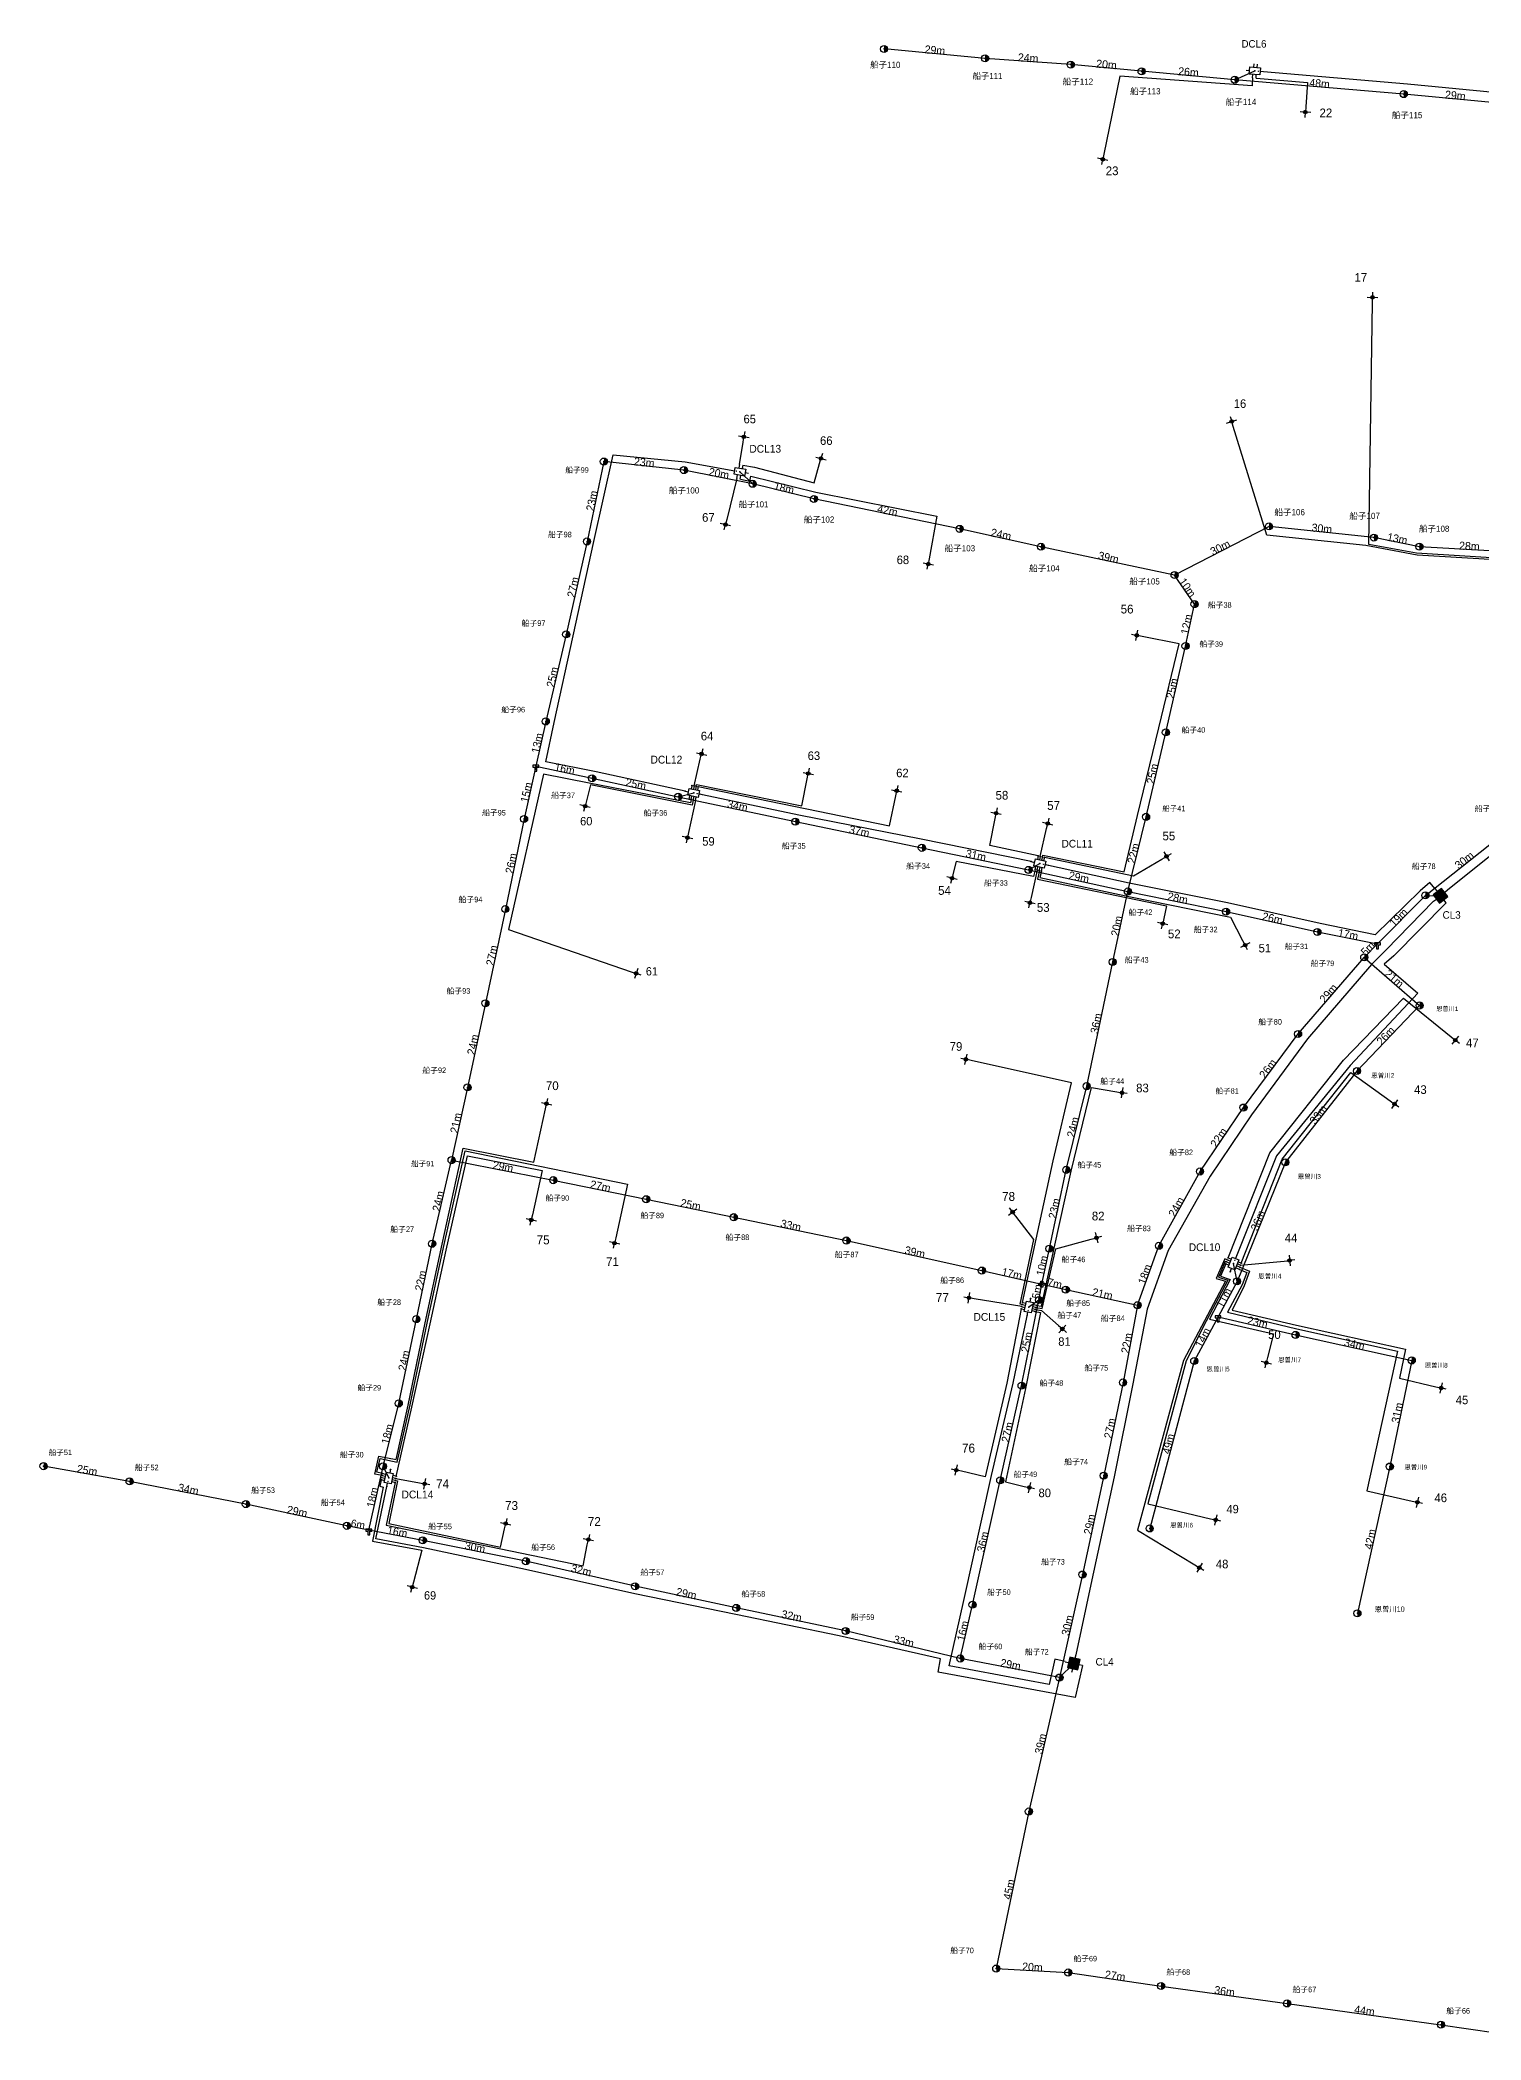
# Model space of a CAD drawing. Extents: x 11718 to 14317, y 5718 to 11395.
# Drawn here: x 12111 to 12518, y 6384 to 6950 of the extents above; entities that cross this region are included whole.
import ezdxf
from ezdxf.enums import TextEntityAlignment as Align

# ---------------------------------------------------------------- set-up
doc = ezdxf.new("R2010")
doc.units = 0
doc.layers.get('0').update_dxf_attribs({"lineweight": 25})
for name, color, linetype, lineweight in [('BUN', 4, 'Continuous', 25), ('DROP', 6, 'Continuous', 25), ('IN', 7, 'Continuous', 25), ('KAN', 3, 'Continuous', 25), ('KPLINK', 2, 'Continuous', 25), ('MES', 7, 'Continuous', 25), ('MESSEN', 9, 'Continuous', 25), ('POLE', 7, 'Continuous', 25), ('SPAN', 7, 'Continuous', 25)]:
    doc.layers.add(name, color=color, linetype=linetype, lineweight=lineweight)
doc.styles.add('MS PGothic', font='')
doc.styles.get("Standard").update_dxf_attribs({"font": 'txt.shx', "bigfont": 'extfont2'})
doc.styles.get('MS PGothic').set_extended_font_data('ＭＳ Ｐゴシック')

# ---------------------------------------------------------------- blocks, each defined once
blk = doc.blocks.new('T_CP')
at = {"transparency": 33554687}
h = blk.add_hatch(color=256, dxfattribs=at)
edge = h.paths.add_edge_path()
edge.add_spline(control_points=[(0, -1), (0.09, -1), (0.26, -0.98), (0.51, -0.88), (0.72, -0.72), (0.88, -0.51), (0.98, -0.26), (1.01, 0), (0.98, 0.26), (0.88, 0.51), (0.72, 0.72), (0.51, 0.88), (0.26, 0.98), (0.09, 1), (0, 1)], knot_values=[0, 0, 0, 0, 0.261052, 0.522105, 0.783157, 1.04421, 1.305262, 1.566314, 1.827367, 2.088419, 2.349471, 2.610524, 2.871576, 3.132629, 3.132629, 3.132629, 3.132629], weights=[1, 1, 1, 1, 1, 1, 1, 1, 1, 1, 1, 1, 1, 1, 1], degree=3, periodic=0)
edge.add_line((0, 1), (0, 0))
edge.add_line((0, 0), (0, -1))
blk.add_circle((0, 0), 1)
blk.add_point((0, 0))
at = {"layer": 'SPAN', "flags": 1}
for tag in ['V7', 'V8', 'V1', 'V2', 'V4', 'V3', 'V5', 'V6']:
    blk.add_attdef(tag, (0, 0), '', height=0.2, dxfattribs=at)
blk = doc.blocks.new('J_BUN')
blk.add_lwpolyline([(-0.84, -0.28), (-0.84, 0.28), (-0.28, 0.28), (-0.28, 0.84), (0.28, 0.84), (0.28, 0.28), (0.84, 0.28), (0.84, -0.28), (0.28, -0.28), (0.28, -0.84), (-0.28, -0.84), (-0.28, -0.28), (-0.84, -0.28)], close=True)
blk.add_point((0, 0))
at = {"layer": 'SPAN', "flags": 1}
for tag in ['V2', 'V7', 'V8', 'V4', 'V3', 'V5', 'V6', 'V1']:
    blk.add_attdef(tag, (0, 0), '', height=0.2, dxfattribs=at)
blk = doc.blocks.new('T_BUN')
blk.add_lwpolyline([(-0.84, 0.28), (-0.84, -0.28), (-0.28, -0.28), (-0.28, -1.4), (0.28, -1.4), (0.28, -0.28), (0.84, -0.28), (0.84, 0.28), (-0.84, 0.28)], close=True)
blk.add_point((0, 0))
at = {"layer": 'SPAN', "flags": 1}
for tag in ['V2', 'V7', 'V8', 'V4', 'V3', 'V5', 'V6', 'V1']:
    blk.add_attdef(tag, (0, 0), '', height=0.2, dxfattribs=at)
blk = doc.blocks.new('CL_DCL4')
at = {"layer": 'IN', "transparency": 33554687}
h = blk.add_hatch(color=256, dxfattribs=at)
edge = h.paths.add_edge_path()
edge.add_spline(control_points=[(1.7, 0), (1.7, 0.02), (1.7, 0.05), (1.68, 0.1), (1.64, 0.14), (1.6, 0.18), (1.55, 0.2), (1.5, 0.2), (1.45, 0.2), (1.4, 0.18), (1.36, 0.14), (1.32, 0.1), (1.3, 0.05), (1.3, 0.02), (1.3, 0)], knot_values=[0, 0, 0, 0, 0.05221, 0.104421, 0.156631, 0.208842, 0.261052, 0.313263, 0.365473, 0.417684, 0.469894, 0.522105, 0.574315, 0.626526, 0.626526, 0.626526, 0.626526], weights=[1, 1, 1, 1, 1, 1, 1, 1, 1, 1, 1, 1, 1, 1, 1], degree=3, periodic=0)
edge.add_line((1.3, 0), (1.5, 0))
edge.add_line((1.5, 0), (1.7, 0))
h = blk.add_hatch(color=256, dxfattribs=at)
edge = h.paths.add_edge_path()
edge.add_spline(control_points=[(1.3, 0), (1.3, -0.02), (1.3, -0.05), (1.32, -0.1), (1.36, -0.14), (1.4, -0.18), (1.45, -0.2), (1.5, -0.2), (1.55, -0.2), (1.6, -0.18), (1.64, -0.14), (1.68, -0.1), (1.7, -0.05), (1.7, -0.02), (1.7, 0)], knot_values=[0, 0, 0, 0, 0.05221, 0.104421, 0.156631, 0.208842, 0.261052, 0.313263, 0.365473, 0.417684, 0.469894, 0.522105, 0.574315, 0.626526, 0.626526, 0.626526, 0.626526], weights=[1, 1, 1, 1, 1, 1, 1, 1, 1, 1, 1, 1, 1, 1, 1], degree=3, periodic=0)
edge.add_line((1.7, 0), (1.5, 0))
edge.add_line((1.5, 0), (1.3, 0))
for p, q in [((0, 0), (1, 0)), ((2, 2), (2, 1)), ((3, 2), (3, 1)), ((5, 0), (4, 0)), ((2, -2), (2, -1)), ((3, -2), (3, -1))]:
    blk.add_line(p, q)
blk.add_lwpolyline([(1, -1), (1, 1), (4, 1), (4, -1), (1, -1)], close=True)
blk.add_point((2.5, 0))
at = {"layer": 'SPAN', "flags": 1}
for tag in ['V2', 'V1', 'V8', 'V7', 'V6', 'V5', 'V4', 'V3']:
    blk.add_attdef(tag, (0, 0), '', height=0.2, dxfattribs=at)
blk = doc.blocks.new('CL_CL8')
at = {"transparency": 33554687}
blk.add_hatch(color=256, dxfattribs=at).paths.add_polyline_path([(4, 1.5), (1, 1.5), (1, -1.5), (4, -1.5)])
for p, q in [((0, 0), (1, 0)), ((2.5, 2.5), (2.5, 1.5)), ((5, 0), (4, 0)), ((2.5, -2.5), (2.5, -1.5))]:
    blk.add_line(p, q)
blk.add_lwpolyline([(1, -1.5), (4, -1.5), (4, 1.5), (1, 1.5), (1, -1.5)], close=True)
blk.add_point((2.5, 0))
at = {"layer": 'SPAN', "flags": 1}
for tag in ['V2', 'V8', 'V5', 'V6', 'V4', 'V3', 'V7', 'V1']:
    blk.add_attdef(tag, (0, 0), '', height=0.2, dxfattribs=at)
blk = doc.blocks.new('CL_DCL8')
at = {"layer": 'IN', "transparency": 33554687}
h = blk.add_hatch(color=256, dxfattribs=at)
edge = h.paths.add_edge_path()
edge.add_spline(control_points=[(1.7, 0), (1.7, 0.02), (1.7, 0.05), (1.68, 0.1), (1.64, 0.14), (1.6, 0.18), (1.55, 0.2), (1.5, 0.2), (1.45, 0.2), (1.4, 0.18), (1.36, 0.14), (1.32, 0.1), (1.3, 0.05), (1.3, 0.02), (1.3, 0)], knot_values=[0, 0, 0, 0, 0.05221, 0.104421, 0.156631, 0.208842, 0.261052, 0.313263, 0.365473, 0.417684, 0.469894, 0.522105, 0.574315, 0.626526, 0.626526, 0.626526, 0.626526], weights=[1, 1, 1, 1, 1, 1, 1, 1, 1, 1, 1, 1, 1, 1, 1], degree=3, periodic=0)
edge.add_line((1.3, 0), (1.5, 0))
edge.add_line((1.5, 0), (1.7, 0))
h = blk.add_hatch(color=256, dxfattribs=at)
edge = h.paths.add_edge_path()
edge.add_spline(control_points=[(1.3, 0), (1.3, -0.02), (1.3, -0.05), (1.32, -0.1), (1.36, -0.14), (1.4, -0.18), (1.45, -0.2), (1.5, -0.2), (1.55, -0.2), (1.6, -0.18), (1.64, -0.14), (1.68, -0.1), (1.7, -0.05), (1.7, -0.02), (1.7, 0)], knot_values=[0, 0, 0, 0, 0.05221, 0.104421, 0.156631, 0.208842, 0.261052, 0.313263, 0.365473, 0.417684, 0.469894, 0.522105, 0.574315, 0.626526, 0.626526, 0.626526, 0.626526], weights=[1, 1, 1, 1, 1, 1, 1, 1, 1, 1, 1, 1, 1, 1, 1], degree=3, periodic=0)
edge.add_line((1.7, 0), (1.5, 0))
edge.add_line((1.5, 0), (1.3, 0))
for p, q in [((0, 0), (1, 0)), ((1.6, 2), (1.6, 1)), ((2.2, 2), (2.2, 1)), ((2.8, 2), (2.8, 1)), ((3.4, 2), (3.4, 1)), ((5, 0), (4, 0)), ((1.6, -2), (1.6, -1)), ((2.2, -2), (2.2, -1)), ((2.8, -2), (2.8, -1)), ((3.4, -2), (3.4, -1))]:
    blk.add_line(p, q)
blk.add_lwpolyline([(1, -1), (1, 1), (4, 1), (4, -1), (1, -1)], close=True)
blk.add_point((2.5, 0))
at = {"layer": 'BUN'}
for centre in [(1.6, 2), (2.2, 2), (2.79, 2), (3.38, 1.98), (1.6, -1.98), (2.21, -1.98), (2.78, -1.98), (3.41, -1.98)]:
    blk.add_circle(centre, 0.0898, dxfattribs=at)
at = {"layer": 'IN', "color": 1, "lineweight": 13}
blk.add_circle((0.01, -0.01), 0.0898, dxfattribs=at)
at = {"layer": 'KAN'}
blk.add_circle((5, 0), 0.0898, dxfattribs=at)
at = {"layer": 'SPAN', "flags": 1}
for tag in ['V3', 'V4', 'V5', 'V6', 'V7', 'V8', 'V1', 'V2']:
    blk.add_attdef(tag, (0, 0), '', height=0.2, dxfattribs=at)
blk = doc.blocks.new('NODE_ONU1')
at = {"transparency": 33554687}
h = blk.add_hatch(color=256, dxfattribs=at)
edge = h.paths.add_edge_path()
edge.add_spline(control_points=[(2, 0), (2, 0.04), (1.99, 0.13), (1.94, 0.25), (1.86, 0.36), (1.75, 0.44), (1.63, 0.49), (1.5, 0.51), (1.37, 0.49), (1.25, 0.44), (1.14, 0.36), (1.06, 0.25), (1.01, 0.13), (1, 0.04), (1, 0)], knot_values=[0, 0, 0, 0, 0.130526, 0.261052, 0.391579, 0.522105, 0.652631, 0.783157, 0.913683, 1.04421, 1.174736, 1.305262, 1.435788, 1.566314, 1.566314, 1.566314, 1.566314], weights=[1, 1, 1, 1, 1, 1, 1, 1, 1, 1, 1, 1, 1, 1, 1], degree=3, periodic=0)
edge.add_line((1, 0), (1.5, 0))
edge.add_line((1.5, 0), (2, 0))
h = blk.add_hatch(color=256, dxfattribs=at)
edge = h.paths.add_edge_path()
edge.add_spline(control_points=[(1, 0), (1, -0.04), (1.01, -0.13), (1.06, -0.25), (1.14, -0.36), (1.25, -0.44), (1.37, -0.49), (1.5, -0.51), (1.63, -0.49), (1.75, -0.44), (1.86, -0.36), (1.94, -0.25), (1.99, -0.13), (2, -0.04), (2, 0)], knot_values=[0, 0, 0, 0, 0.130526, 0.261052, 0.391579, 0.522105, 0.652631, 0.783157, 0.913683, 1.04421, 1.174736, 1.305262, 1.435788, 1.566314, 1.566314, 1.566314, 1.566314], weights=[1, 1, 1, 1, 1, 1, 1, 1, 1, 1, 1, 1, 1, 1, 1], degree=3, periodic=0)
edge.add_line((2, 0), (1.5, 0))
edge.add_line((1.5, 0), (1, 0))
blk.add_line((0, 0), (1.5, 0))
for points in [[(1.5, 1.5), (1.5, -1.5)], [(3, 0), (1.5, 0)]]:
    blk.add_lwpolyline(points)
blk.add_circle((1.5, 0), 0.5)
blk.add_point((1.5, 0))
at = {"layer": 'SPAN', "flags": 1}
for tag in ['V2', 'V3', 'V5', 'V6', 'V4', 'V8', 'V7', 'V1']:
    blk.add_attdef(tag, (0, 0), '', height=0.2, dxfattribs=at)

msp = doc.modelspace()

# ---------------------------------------------------------------- linework, layer by layer
at = {"layer": 'BUN'}
for points in [[(12554.03, 6792.38), (12550.26, 6804.43), (12540.51, 6835.03), (12535.78, 6856.16), (12526.86, 6896.02), (12524.3, 6916.89), (12522.11, 6934.99), (12497.7, 6937.42), (12456.96, 6940.91)], [(12293.25, 6737.47), (12268.14, 6742.91), (12253.84, 6745.7), (12256.23, 6756.88), (12261.56, 6781.42), (12267.45, 6808.02), (12272.94, 6832.52), (12293.27, 6830.62), (12306.3, 6828.22)], [(12391.18, 6717.53), (12360.02, 6723.85), (12325.47, 6730.68), (12298.14, 6736.44)], [(12505.45, 6709.81), (12503.97, 6711.63), (12501.2, 6709.23), (12488.52, 6696.82), (12472.93, 6700.01), (12446.73, 6705.89), (12418.92, 6711.47), (12396.06, 6716.46)], [(12508.56, 6705.89), (12493.8, 6690.9), (12491.04, 6688.49), (12500.59, 6680.32), (12481.47, 6659.87), (12460.56, 6634.28), (12449.36, 6606.18)], [(12400.79, 6491.26), (12397.91, 6491.99), (12396.24, 6484.79), (12367.95, 6490.05), (12372.09, 6508.59), (12379.98, 6543.92), (12386.11, 6569.98), (12390.02, 6589.1)], [(12405.68, 6490.2), (12403.66, 6481.09), (12364.86, 6488.3), (12365.48, 6492.03), (12336.87, 6498.53), (12307.64, 6504.56), (12279.06, 6510.49), (12248.08, 6517.37), (12219.25, 6523.41), (12205.8, 6526.02), (12208.89, 6540.76)]]:
    msp.add_lwpolyline(points, dxfattribs=at)
at = {"layer": 'DROP'}
for points in [[(12453.8, 6939.17), (12453.67, 6936.93), (12416.31, 6939.68), (12411.74, 6917.61)], [(12454.8, 6939.09), (12469.33, 6937.83), (12468.87, 6931)], [(12552.62, 6790.25), (12548.42, 6802.66), (12529.05, 6802.99), (12500.16, 6804.73), (12486.74, 6807.17), (12487.72, 6875.59)], [(12552.81, 6789.67), (12552.4, 6789.56), (12548.12, 6802.2), (12528.92, 6802.5), (12500.4, 6804.22), (12485.83, 6806.95), (12457.89, 6809.84), (12448.37, 6840.55)], [(12308.63, 6829.82), (12309.65, 6836.18)], [(12309.61, 6829.64), (12312.9, 6829.03), (12329.78, 6824.63), (12331.3, 6830.07)], [(12307.9, 6825.89), (12305.04, 6814.28)], [(12308.89, 6825.71), (12311.56, 6825.16), (12311.83, 6826.54), (12330.28, 6822.04), (12364.52, 6815.24), (12362.33, 6803.14)], [(12394.34, 6718.88), (12394.45, 6719.37), (12417.46, 6714.61), (12421.28, 6730.54), (12427.3, 6755.4), (12433.04, 6779.12), (12422.55, 6781.22)], [(12294.99, 6735.06), (12294.8, 6734.1), (12266.1, 6739.74), (12253.19, 6742.25), (12243.31, 6698.3), (12278.01, 6686.39)], [(12295.81, 6738.98), (12297.57, 6746.52)], [(12295.58, 6734.94), (12295.26, 6733.49), (12266.45, 6739.2), (12265.33, 6734.67)], [(12296.4, 6738.85), (12296.49, 6739.29), (12326.29, 6733.29), (12327.81, 6740.97)], [(12296.99, 6738.73), (12351.13, 6727.64), (12352.85, 6736.1)], [(12296.16, 6734.82), (12294.25, 6725.75)], [(12393.17, 6719.14), (12379.52, 6722.08), (12380.97, 6729.75)], [(12393.75, 6719.01), (12395.55, 6726.84)], [(12392.31, 6715.23), (12391.86, 6713.31), (12369.93, 6717.56), (12369.15, 6714.3)], [(12392.9, 6715.1), (12391.17, 6707.36)], [(12393.49, 6714.97), (12392.99, 6712.54), (12429.49, 6704.97), (12428.72, 6701.44)], [(12394.07, 6714.85), (12393.65, 6713.06), (12419.27, 6707.57), (12447.6, 6701.78), (12451.02, 6695.21)], [(12394.93, 6718.75), (12420.13, 6713.51), (12428.19, 6718.24)], [(12446.91, 6605.43), (12458.68, 6635.18), (12479.55, 6661.41), (12496.52, 6678.95), (12510.02, 6667.97)], [(12388.74, 6592.83), (12392.61, 6610.73), (12397.45, 6632.87), (12402.61, 6655), (12374.17, 6661.3)], [(12450.62, 6603.95), (12462.19, 6633.38), (12481.59, 6657.84), (12492.77, 6649.83)], [(12392.66, 6592.03), (12394.06, 6591.78), (12397.68, 6608.24), (12402.51, 6630.02), (12408.25, 6653.65), (12415.41, 6652.41)], [(12207.51, 6543.91), (12205.43, 6544.31), (12206.6, 6549.4), (12211.53, 6548.4), (12214.87, 6563.79), (12219.74, 6587.13), (12224.53, 6609.35), (12230.44, 6636.49), (12250.45, 6632.53), (12253.73, 6647.6)], [(12207.63, 6544.5), (12206.05, 6544.82), (12206.98, 6548.7), (12211.81, 6547.67), (12215.45, 6563.91), (12220.37, 6587.42), (12225.12, 6609.21), (12231.05, 6635.71), (12276.99, 6626.34), (12273.63, 6611.09)], [(12211.55, 6543.67), (12215.92, 6563.23), (12221.15, 6586.83), (12225.61, 6607.66), (12231.69, 6634.3), (12252.79, 6630.14), (12250.05, 6617.66)], [(12388.62, 6592.25), (12388.05, 6592.36), (12391.97, 6610.68), (12386.84, 6617.24)], [(12392.54, 6591.45), (12394.33, 6591.11), (12398.17, 6608.04), (12408.2, 6610.75)], [(12446.68, 6604.88), (12445.93, 6605.18), (12443.55, 6599.64), (12446.21, 6598.85), (12434.31, 6576.4), (12421.26, 6528.45), (12437.5, 6518.61)], [(12446.46, 6604.32), (12446.07, 6604.46), (12444.15, 6600.02), (12446.85, 6599.11), (12440.74, 6587.55), (12435.04, 6576.32), (12424.2, 6535.94), (12441.93, 6531.69)], [(12446.24, 6603.76), (12444.77, 6600.31), (12447.53, 6599.31), (12441.67, 6588.11), (12459.77, 6583.97), (12458.08, 6577.25)], [(12449.96, 6602.28), (12452.19, 6601.36), (12450.84, 6597.87), (12446.74, 6590.13), (12466.35, 6585.35), (12494.86, 6579.03), (12486.15, 6539.53), (12498.96, 6536.65)], [(12450.18, 6602.84), (12452.98, 6601.7), (12451.48, 6597.54), (12448.07, 6590.64), (12466.21, 6586.42), (12497.11, 6579.62), (12495.36, 6571.43), (12505.71, 6569)], [(12450.4, 6603.39), (12462.79, 6604.57)], [(12388.38, 6591.07), (12384.26, 6570.01), (12378.19, 6543.57), (12371.46, 6545.09)], [(12388.5, 6591.66), (12375.05, 6593.91)], [(12392.3, 6590.27), (12393.84, 6589.99), (12389.6, 6568.48), (12383.92, 6542.09), (12389.2, 6540.84)], [(12392.42, 6590.86), (12394.08, 6590.53), (12398.88, 6586.33)], [(12207.26, 6542.73), (12206.86, 6540.87), (12207.85, 6540.63), (12204.77, 6525.38), (12218.79, 6522.75), (12216.43, 6513.77)], [(12211.18, 6541.91), (12208.7, 6529.89), (12264.38, 6518.37), (12265.59, 6524.33)], [(12211.3, 6542.5), (12211.87, 6542.4), (12209.39, 6530.3), (12241.06, 6523.66), (12242.18, 6528.85)], [(12211.42, 6543.09), (12218.09, 6541.83)]]:
    msp.add_lwpolyline(points, dxfattribs=at)
at = {"layer": 'KAN'}
for points in [[(12594.44, 6668.64), (12587.13, 6691.94), (12579.22, 6715.95), (12571.4, 6739.84), (12552.2, 6735.47), (12527.92, 6724.59), (12508.96, 6709.41)], [(12505.04, 6706.3), (12491.64, 6692.61), (12487.45, 6688.46), (12469.4, 6667.36), (12453.51, 6645.91), (12441.84, 6628.55), (12429.94, 6607.5), (12424.01, 6590.97), (12419.97, 6569.87), (12414.68, 6543.55), (12408.37, 6514.36), (12403.77, 6493.17)]]:
    msp.add_lwpolyline(points, dxfattribs=at)
at = {"layer": 'KPLINK'}
for p, q in [((12448.78, 6938.64), (12454.47, 6941.12)), ((12312.38, 6824.38), (12308.76, 6827.77)), ((12291.31, 6735.85), (12295.7, 6736.96)), ((12390.44, 6715.18), (12393.62, 6716.99)), ((12502.74, 6707.97), (12507, 6707.85)), ((12449.43, 6598.81), (12448.43, 6603.86)), ((12393.39, 6593.54), (12390.52, 6591.55)), ((12207.79, 6546.49), (12209.41, 6543.2)), ((12399.19, 6486.77), (12403.24, 6490.73))]:
    msp.add_line(p, q, dxfattribs=at)
at = {"layer": 'MES'}
msp.add_line((12291.31, 6735.85), (12324.46, 6728.82), dxfattribs=at)
at = {"layer": 'MESSEN'}
for p, q in [((12378.15, 6944.69), (12349.55, 6947.34)), ((12402.38, 6942.92), (12378.15, 6944.69)), ((12422.42, 6941.03), (12402.38, 6942.92)), ((12448.78, 6938.64), (12422.42, 6941.03)), ((12496.61, 6934.58), (12448.78, 6938.64)), ((12525.58, 6931.84), (12496.61, 6934.58)), ((12270.27, 6830.66), (12265.51, 6808.05)), ((12292.92, 6828.24), (12270.27, 6830.66)), ((12312.38, 6824.38), (12292.92, 6828.24)), ((12329.7, 6820.09), (12312.38, 6824.38)), ((12370.94, 6811.61), (12329.7, 6820.09)), ((12393.95, 6806.57), (12370.94, 6811.61)), ((12458.49, 6812.32), (12431.75, 6798.56)), ((12488.16, 6809.15), (12458.49, 6812.32)), ((12265.51, 6808.05), (12259.61, 6781.78)), ((12431.75, 6798.56), (12393.95, 6806.57)), ((12501.04, 6806.59), (12488.16, 6809.15)), ((12529.19, 6804.92), (12501.04, 6806.59)), ((12437.4, 6790.35), (12431.75, 6798.56)), ((12434.85, 6778.49), (12437.4, 6790.35)), ((12259.61, 6781.78), (12253.84, 6757.17)), ((12429.29, 6754.07), (12434.85, 6778.49)), ((12253.84, 6757.17), (12251.02, 6744.48)), ((12423.7, 6730.18), (12429.29, 6754.07)), ((12251.02, 6744.48), (12247.71, 6729.58)), ((12251.02, 6744.48), (12266.96, 6741.08)), ((12266.96, 6741.08), (12291.31, 6735.85)), ((12247.71, 6729.58), (12242.4, 6704.1)), ((12324.46, 6728.82), (12360.25, 6721.42)), ((12418.54, 6709.06), (12423.7, 6730.18)), ((12502.74, 6707.97), (12526, 6726.3)), ((12360.25, 6721.42), (12390.44, 6715.18)), ((12390.44, 6715.18), (12418.54, 6709.06)), ((12414.25, 6689.14), (12418.54, 6709.06)), ((12418.54, 6709.06), (12446.34, 6703.37)), ((12242.4, 6704.1), (12236.76, 6677.46)), ((12446.34, 6703.37), (12472.17, 6697.63)), ((12489.18, 6694.25), (12502.74, 6707.97)), ((12472.17, 6697.63), (12489.18, 6694.25)), ((12485.42, 6690.44), (12489.18, 6694.25)), ((12406.89, 6654.01), (12414.25, 6689.14)), ((12466.7, 6668.78), (12485.42, 6690.44)), ((12485.42, 6690.44), (12501.09, 6676.83)), ((12236.76, 6677.46), (12231.7, 6653.67)), ((12501.09, 6676.83), (12483.37, 6658.3)), ((12451.25, 6647.96), (12466.7, 6668.78)), ((12483.37, 6658.3), (12463.1, 6632.48)), ((12231.7, 6653.67), (12227.18, 6633.09)), ((12401.11, 6630.36), (12406.89, 6654.01)), ((12438.95, 6629.88), (12451.25, 6647.96)), ((12221.69, 6609.44), (12227.18, 6633.09)), ((12227.18, 6633.09), (12255.96, 6627.44)), ((12396.35, 6608.07), (12401.11, 6630.36)), ((12427.34, 6608.88), (12438.95, 6629.88)), ((12463.1, 6632.48), (12449.43, 6598.81)), ((12255.96, 6627.44), (12282.25, 6622.04)), ((12282.25, 6622.04), (12307.03, 6616.96)), ((12307.03, 6616.96), (12338.92, 6610.36)), ((12217.23, 6588.14), (12221.69, 6609.44)), ((12338.92, 6610.36), (12377.22, 6601.86)), ((12394.21, 6598), (12396.35, 6608.07)), ((12421.29, 6592.06), (12427.34, 6608.88)), ((12377.22, 6601.86), (12394.21, 6598)), ((12393.39, 6593.54), (12394.21, 6598)), ((12394.21, 6598), (12400.98, 6596.47)), ((12400.98, 6596.47), (12421.29, 6592.06)), ((12449.43, 6598.81), (12444.05, 6588.81)), ((12388.46, 6569.32), (12393.39, 6593.54)), ((12421.29, 6592.06), (12417.17, 6570.22)), ((12212.25, 6564.28), (12217.23, 6588.14)), ((12444.05, 6588.81), (12437.31, 6576.28)), ((12444.05, 6588.81), (12465.98, 6583.67)), ((12465.98, 6583.67), (12498.87, 6576.44)), ((12437.31, 6576.28), (12424.72, 6528.94)), ((12498.87, 6576.44), (12492.66, 6546.43)), ((12382.43, 6542.54), (12388.46, 6569.32)), ((12417.17, 6570.22), (12411.7, 6543.87)), ((12207.79, 6546.49), (12212.25, 6564.28)), ((12136.07, 6542.24), (12111.73, 6546.55)), ((12203.8, 6528.49), (12207.79, 6546.49)), ((12492.66, 6546.43), (12483.49, 6504.94)), ((12168.98, 6535.82), (12136.07, 6542.24)), ((12374.58, 6507.36), (12382.43, 6542.54)), ((12411.7, 6543.87), (12405.7, 6515.89)), ((12197.57, 6529.68), (12168.98, 6535.82)), ((12203.8, 6528.49), (12197.57, 6529.68)), ((12219.05, 6525.57), (12203.8, 6528.49)), ((12248.22, 6519.67), (12219.05, 6525.57)), ((12279.12, 6512.58), (12248.22, 6519.67)), ((12307.72, 6506.46), (12279.12, 6512.58)), ((12405.7, 6515.89), (12399.19, 6486.77)), ((12338.67, 6499.94), (12307.72, 6506.46)), ((12371.13, 6492.16), (12374.58, 6507.36)), ((12371.13, 6492.16), (12338.67, 6499.94)), ((12399.19, 6486.77), (12371.13, 6492.16)), ((12399.19, 6486.77), (12390.52, 6448.88)), ((12390.52, 6448.88), (12381.3, 6404.46)), ((12381.3, 6404.46), (12401.67, 6403.35)), ((12401.67, 6403.35), (12427.95, 6399.53)), ((12427.95, 6399.53), (12463.6, 6394.61)), ((12463.6, 6394.61), (12507.12, 6388.59)), ((12507.12, 6388.59), (12536.34, 6384.26))]:
    msp.add_line(p, q, dxfattribs=at)

# ---------------------------------------------------------------- block references
at = {"layer": 'BUN'}
for name, p, rotation in [('CL_DCL4', (12456.96, 6940.91), 175.1031231831227), ('CL_DCL4', (12306.3, 6828.22), 349.5468365000918), ('CL_DCL8', (12298.14, 6736.44), 168.0933786738318), ('CL_DCL8', (12396.06, 6716.46), 167.6646966698124), ('CL_DCL8', (12449.36, 6606.18), 248.264568162271), ('CL_DCL8', (12390.02, 6589.1), 78.46794913198804), ('CL_DCL8', (12208.89, 6540.76), 78.1513041362842)]:
    msp.add_blockref(name, p, dxfattribs=dict(at, rotation=rotation))
at = {"layer": 'DROP'}
for p, rotation in [((12468.87, 6931), 266.1295483107029), ((12411.74, 6917.61), 258.3030438440089), ((12487.72, 6875.59), 89.1820608792443), ((12309.65, 6836.18), 80.91097554448595), ((12448.37, 6840.55), 107.227934532333), ((12331.3, 6830.07), 74.37675674505707), ((12305.04, 6814.28), 256.1273529113196), ((12362.33, 6803.14), 259.7187763268061), ((12422.55, 6781.22), 168.7043669611053), ((12297.57, 6746.52), 76.92649561412918), ((12327.81, 6740.97), 78.82767029705596), ((12352.85, 6736.1), 78.5266957307168), ((12265.33, 6734.67), 256.1130296787057), ((12380.97, 6729.75), 79.26439951583573), ((12294.25, 6725.75), 258.0997185216523), ((12395.55, 6726.84), 77.08009188250843), ((12428.19, 6718.24), 30.45151697094735), ((12369.15, 6714.3), 256.5523249499702), ((12391.17, 6707.36), 257.4138033298943), ((12428.72, 6701.44), 257.7201462994233), ((12451.02, 6695.21), 297.4842493725492), ((12278.01, 6686.39), 341.0524078282152), ((12510.02, 6667.97), 320.8710779549064), ((12374.17, 6661.3), 167.5174045593906), ((12415.41, 6652.41), 350.1246266720028), ((12253.73, 6647.6), 77.71856302535328), ((12492.77, 6649.83), 324.3711182112189), ((12250.05, 6617.66), 257.5935817239356), ((12386.84, 6617.24), 128.0077129523291), ((12408.2, 6610.75), 15.10535686556312), ((12273.63, 6611.09), 257.5756254273819), ((12462.79, 6604.57), 5.4398135154467), ((12375.05, 6593.91), 170.5086781176292), ((12398.88, 6586.33), 318.8261723943051), ((12458.08, 6577.25), 255.9462357324939), ((12505.71, 6569), 346.8217981481098), ((12371.46, 6545.09), 167.2117700734507), ((12218.09, 6541.83), 349.2927112246459), ((12389.2, 6540.84), 346.6242669000216), ((12441.93, 6531.69), 346.5210950499662), ((12498.96, 6536.65), 347.3163008424959), ((12242.18, 6528.85), 77.8898899848095), ((12265.59, 6524.33), 78.53594706220744), ((12437.5, 6518.61), 328.8132080029421), ((12216.43, 6513.77), 255.3130463073431)]:
    msp.add_blockref('NODE_ONU1', p, dxfattribs=dict(at, rotation=rotation))
at = {"layer": 'KAN'}
for p, rotation in [((12508.96, 6709.41), 218.4457017393122), ((12403.77, 6493.17), 257.7518701959368)]:
    msp.add_blockref('CL_CL8', p, dxfattribs=dict(at, rotation=rotation))
at = {"layer": 'POLE'}
for name, p in [('T_CP', (12349.55, 6947.34)), ('T_CP', (12378.15, 6944.69)), ('T_CP', (12402.38, 6942.92)), ('T_CP', (12422.42, 6941.03)), ('T_CP', (12448.78, 6938.64)), ('T_CP', (12496.61, 6934.58)), ('T_CP', (12270.27, 6830.66)), ('T_CP', (12292.92, 6828.24)), ('T_CP', (12312.38, 6824.38)), ('T_CP', (12329.7, 6820.09)), ('T_CP', (12370.94, 6811.61)), ('T_CP', (12458.49, 6812.32)), ('T_CP', (12488.16, 6809.15)), ('T_CP', (12265.51, 6808.05)), ('T_CP', (12393.95, 6806.57)), ('T_CP', (12501.04, 6806.59)), ('T_CP', (12431.75, 6798.56)), ('T_CP', (12437.4, 6790.35)), ('T_CP', (12259.61, 6781.78)), ('T_CP', (12434.85, 6778.49)), ('T_CP', (12253.84, 6757.17)), ('T_CP', (12429.29, 6754.07)), ('T_BUN', (12251.02, 6744.48)), ('T_CP', (12266.96, 6741.08)), ('T_CP', (12291.31, 6735.85)), ('T_CP', (12423.7, 6730.18)), ('T_CP', (12247.71, 6729.58)), ('T_CP', (12324.46, 6728.82)), ('T_CP', (12360.25, 6721.42)), ('T_CP', (12390.44, 6715.18)), ('T_CP', (12418.54, 6709.06)), ('T_CP', (12502.74, 6707.97)), ('T_CP', (12242.4, 6704.1)), ('T_CP', (12446.34, 6703.37)), ('T_CP', (12472.17, 6697.63)), ('T_CP', (12485.42, 6690.44)), ('T_BUN', (12489.18, 6694.25)), ('T_CP', (12414.25, 6689.14)), ('T_CP', (12236.76, 6677.46)), ('T_CP', (12501.09, 6676.83)), ('T_CP', (12466.7, 6668.78)), ('T_CP', (12483.37, 6658.3)), ('T_CP', (12231.7, 6653.67)), ('T_CP', (12406.89, 6654.01)), ('T_CP', (12451.25, 6647.96)), ('T_CP', (12227.18, 6633.09)), ('T_CP', (12401.11, 6630.36)), ('T_CP', (12438.95, 6629.88)), ('T_CP', (12463.1, 6632.48)), ('T_CP', (12255.96, 6627.44)), ('T_CP', (12282.25, 6622.04)), ('T_CP', (12307.03, 6616.96)), ('T_CP', (12221.69, 6609.44)), ('T_CP', (12338.92, 6610.36)), ('T_CP', (12396.35, 6608.07)), ('T_CP', (12427.34, 6608.88)), ('T_CP', (12377.22, 6601.86)), ('J_BUN', (12394.21, 6598)), ('T_CP', (12400.98, 6596.47)), ('T_CP', (12449.43, 6598.81)), ('T_CP', (12393.39, 6593.54)), ('T_CP', (12421.29, 6592.06)), ('T_CP', (12217.23, 6588.14)), ('T_BUN', (12444.05, 6588.81)), ('T_CP', (12465.98, 6583.67)), ('T_CP', (12437.31, 6576.28)), ('T_CP', (12498.87, 6576.44)), ('T_CP', (12388.46, 6569.32)), ('T_CP', (12417.17, 6570.22)), ('T_CP', (12212.25, 6564.28)), ('T_CP', (12111.73, 6546.55)), ('T_CP', (12207.79, 6546.49)), ('T_CP', (12411.7, 6543.87)), ('T_CP', (12492.66, 6546.43)), ('T_CP', (12136.07, 6542.24)), ('T_CP', (12382.43, 6542.54)), ('T_CP', (12168.98, 6535.82)), ('T_CP', (12197.57, 6529.68)), ('T_BUN', (12203.8, 6528.49)), ('T_CP', (12424.72, 6528.94)), ('T_CP', (12219.05, 6525.57)), ('T_CP', (12248.22, 6519.67)), ('T_CP', (12405.7, 6515.89)), ('T_CP', (12279.12, 6512.58)), ('T_CP', (12307.72, 6506.46)), ('T_CP', (12374.58, 6507.36)), ('T_CP', (12483.49, 6504.94)), ('T_CP', (12338.67, 6499.94)), ('T_CP', (12371.13, 6492.16)), ('T_CP', (12399.19, 6486.77)), ('T_CP', (12390.52, 6448.88)), ('T_CP', (12381.3, 6404.46)), ('T_CP', (12401.67, 6403.35)), ('T_CP', (12427.95, 6399.53)), ('T_CP', (12463.6, 6394.61)), ('T_CP', (12507.12, 6388.59))]:
    msp.add_blockref(name, p, dxfattribs=at)

# ---------------------------------------------------------------- texts
at = {"layer": 'BUN', "style": 'MS PGothic'}
for s, height, p in [('DCL6', 2.115, (12450.68, 6947.1)), ('DCL13', 2.204, (12311.44, 6832.51)), ('DCL12', 2.204, (12283.49, 6744.6)), ('DCL11', 2.169, (12399.78, 6720.86)), ('DCL10', 2.191, (12435.78, 6606.71)), ('DCL15', 2.204, (12374.87, 6587)), ('DCL14', 2.211, (12213.03, 6536.77))]:
    msp.add_text(s, height=height, dxfattribs=at).set_placement(p, align=Align.BOTTOM_LEFT)
at = {"layer": 'DROP', "style": 'MS PGothic'}
for s, height, p in [('22', 2.479, (12472.76, 6927.27)), ('23', 2.479, (12412.27, 6910.91)), ('17', 2.44, (12482.7, 6880.79)), ('16', 2.419, (12448.51, 6845.11)), ('65', 2.418, (12309.79, 6840.75)), ('66', 2.429, (12331.44, 6834.64)), ('67', 2.449, (12298.07, 6812.9)), ('68', 2.407, (12353.14, 6800.94)), ('56', 2.491, (12416.51, 6786.95)), ('64', 2.437, (12297.71, 6751.08)), ('63', 2.418, (12327.95, 6745.54)), ('62', 2.418, (12352.99, 6740.66)), ('58', 2.468, (12381.12, 6734.31)), ('57', 2.511, (12395.7, 6731.39)), ('60', 2.375, (12263.56, 6727.06)), ('55', 2.479, (12428.33, 6722.8)), ('59', 2.418, (12298.11, 6721.31)), ('54', 2.497, (12364.84, 6707.37)), ('53', 2.479, (12392.8, 6702.57)), ('52', 2.479, (12429.87, 6695.09)), ('51', 2.409, (12455.54, 6691.12)), ('61', 2.335, (12282.16, 6684.63)), ('79', 2.461, (12368.12, 6663.28)), ('47', 2.468, (12514.21, 6664.28)), ('70', 2.48, (12253.88, 6652.16)), ('83', 2.468, (12420.87, 6651.52)), ('43', 2.437, (12499.54, 6651.1)), ('78', 2.512, (12382.96, 6620.82)), ('82', 2.468, (12408.35, 6615.31)), ('44', 2.454, (12462.94, 6609.13)), ('75', 2.524, (12251.25, 6608.52)), ('71', 2.459, (12270.91, 6602.4)), ('77', 2.558, (12364.2, 6592.22)), ('50', 2.437, (12458.23, 6581.81)), ('81', 2.396, (12398.85, 6579.87)), ('45', 2.437, (12511.31, 6563.34)), ('76', 2.536, (12371.6, 6549.64)), ('74', 2.541, (12222.8, 6539.52)), ('80', 2.426, (12393.25, 6537.05)), ('46', 2.448, (12505.29, 6535.64)), ('73', 2.524, (12242.32, 6533.4)), ('49', 2.375, (12446.45, 6532.51)), ('72', 2.524, (12265.74, 6528.88)), ('48', 2.426, (12443.45, 6516.93)), ('69', 2.355, (12219.38, 6508.12))]:
    msp.add_text(s, height=height, dxfattribs=at).set_placement(p, align=Align.BOTTOM_LEFT)
at = {"layer": 'KAN', "style": 'MS PGothic'}
for s, height, p in [('CL3', 2.132, (12507.59, 6700.73)), ('CL4', 2.146, (12409.39, 6489.51))]:
    msp.add_text(s, height=height, dxfattribs=at).set_placement(p, align=Align.BOTTOM_LEFT)
at = {"layer": 'POLE', "style": 'MS PGothic'}
for s, height, p in [('船子110', 1.725, (12345.59, 6941.49)), ('船子111', 1.685, (12374.61, 6938.37)), ('船子112', 1.733, (12400.08, 6936.73)), ('船子113', 1.733, (12419.15, 6934.01)), ('船子114', 1.742, (12446.2, 6930.98)), ('船子115', 1.733, (12493.23, 6927.25)), ('船子99', 1.559, (12259.37, 6827.04)), ('船子100', 1.725, (12288.67, 6821.11)), ('船子101', 1.685, (12308.42, 6817.22)), ('船子106', 1.735, (12459.99, 6814.96)), ('船子107', 1.739, (12481.19, 6813.9)), ('船子98', 1.578, (12254.47, 6808.77)), ('船子102', 1.733, (12326.85, 6812.88)), ('船子108', 1.731, (12500.89, 6810.27)), ('船子103', 1.733, (12366.68, 6804.76)), ('船子104', 1.742, (12390.58, 6799.08)), ('船子105', 1.733, (12418.94, 6795.38)), ('船子38', 1.578, (12441.18, 6788.83)), ('船子97', 1.586, (12247, 6783.7)), ('船子39', 1.559, (12438.81, 6777.81)), ('船子96', 1.582, (12241.25, 6759.24)), ('船子40', 1.571, (12433.75, 6753.49)), ('船子37', 1.586, (12255.34, 6734.99)), ('船子95', 1.58, (12235.81, 6730.09)), ('船子36', 1.582, (12281.5, 6730.03)), ('船子41', 1.516, (12428.27, 6731.33)), ('船子77', 1.586, (12516.69, 6731.22)), ('船子35', 1.58, (12320.63, 6720.7)), ('船子34', 1.591, (12355.8, 6715.01)), ('船子78', 1.578, (12498.89, 6714.94)), ('船子33', 1.58, (12377.84, 6710.21)), ('船子94', 1.591, (12229.14, 6705.53)), ('船子42', 1.58, (12418.75, 6701.94)), ('船子32', 1.58, (12437.2, 6697.06)), ('船子31', 1.516, (12462.97, 6692.34)), ('船子43', 1.58, (12417.67, 6688.46)), ('船子79', 1.559, (12470.29, 6687.5)), ('船子93', 1.58, (12225.76, 6679.69)), ('恩曽川1', 1.251, (12505.78, 6674.91)), ('船子80', 1.571, (12455.43, 6670.95)), ('船子92', 1.58, (12218.92, 6657.24)), ('恩曽川2', 1.317, (12487.39, 6655.99)), ('船子44', 1.591, (12410.73, 6654.16)), ('船子81', 1.516, (12443.36, 6651.45)), ('船子82', 1.58, (12430.25, 6634.04)), ('船子91', 1.516, (12215.75, 6630.89)), ('船子45', 1.58, (12404.29, 6630.49)), ('恩曽川3', 1.317, (12466.6, 6627.44)), ('船子90', 1.571, (12253.78, 6621.13)), ('船子89', 1.559, (12280.65, 6616.2)), ('船子27', 1.586, (12209.84, 6612.3)), ('船子88', 1.578, (12304.7, 6610.02)), ('船子83', 1.58, (12418.31, 6612.53)), ('船子87', 1.586, (12335.59, 6605.13)), ('船子46', 1.582, (12399.8, 6603.76)), ('恩曽川4', 1.328, (12455.4, 6599.22)), ('船子86', 1.582, (12365.45, 6597.86)), ('船子28', 1.578, (12206.16, 6591.67)), ('船子47', 1.586, (12398.59, 6587.98)), ('船子85', 1.58, (12401.1, 6591.4)), ('船子84', 1.591, (12410.88, 6587.1)), ('船子75', 1.58, (12406.26, 6573.08)), ('恩曽川5', 1.317, (12440.79, 6572.96)), ('恩曽川7', 1.321, (12460.99, 6575.56)), ('恩曽川8', 1.315, (12502.5, 6574.05)), ('船子29', 1.559, (12200.6, 6567.49)), ('船子48', 1.578, (12393.56, 6568.8)), ('船子51', 1.516, (12113.23, 6549.24)), ('船子30', 1.571, (12195.61, 6548.54)), ('船子52', 1.58, (12137.57, 6544.92)), ('船子49', 1.559, (12386.24, 6543)), ('船子74', 1.591, (12400.51, 6546.52)), ('恩曽川9', 1.299, (12496.78, 6545.24)), ('船子53', 1.58, (12170.48, 6538.49)), ('船子54', 1.591, (12190.2, 6535.02)), ('船子55', 1.58, (12220.55, 6528.25)), ('恩曽川6', 1.319, (12430.44, 6528.82)), ('船子56', 1.582, (12249.72, 6522.35)), ('船子57', 1.586, (12280.62, 6515.25)), ('船子73', 1.58, (12393.98, 6518.23)), ('船子58', 1.578, (12309.22, 6509.14)), ('船子50', 1.571, (12378.7, 6509.66)), ('船子59', 1.559, (12340.17, 6502.62)), ('恩曽川10', 1.479, (12488.39, 6504.94)), ('船子60', 1.571, (12376.32, 6494.31)), ('船子72', 1.58, (12389.4, 6492.77)), ('船子70', 1.571, (12368.27, 6408.33)), ('船子69', 1.559, (12403.17, 6406.03)), ('船子68', 1.578, (12429.45, 6402.21)), ('船子67', 1.586, (12465.1, 6397.28)), ('船子66', 1.582, (12508.62, 6391.26))]:
    msp.add_text(s, height=height, dxfattribs=at).set_placement(p, align=Align.BOTTOM_LEFT)
at = {"layer": 'SPAN', "style": 'MS PGothic'}
for s, height, rotation, p in [('29m', 2.285, 355, (12363.94, 6947.01)), ('24m', 2.285, 356, (12390.33, 6944.8)), ('20m', 2.285, 355, (12412.49, 6942.97)), ('26m', 2.285, 355, (12435.69, 6940.83)), ('48m', 2.263, 355, (12472.78, 6937.61)), ('29m', 2.285, 355, (12511.19, 6934.21)), ('23m', 2.285, 354, (12281.7, 6830.44)), ('20m', 2.285, 349, (12302.84, 6827.29)), ('23m', 2.285, 78, (12266.91, 6819.56)), ('18m', 2.252, 346, (12321.28, 6823.21)), ('42m', 2.263, 348, (12350.53, 6816.83)), ('24m', 2.285, 348, (12382.66, 6810.06)), ('30m', 2.285, 354, (12473.43, 6811.73)), ('13m', 2.252, 349, (12494.79, 6808.85)), ('39m', 2.285, 348, (12413.06, 6803.54)), ('30m', 2.285, 27, (12444.66, 6806.33)), ('28m', 2.285, 357, (12515.17, 6806.75)), ('27m', 2.285, 77, (12261.58, 6795.13)), ('10m', 2.252, 305, (12435.4, 6795.02)), ('12m', 2.252, 78, (12435.15, 6784.63)), ('25m', 2.285, 77, (12255.75, 6769.7)), ('25m', 2.285, 77, (12431.1, 6766.5)), ('13m', 2.252, 77, (12251.45, 6751.04)), ('16m', 2.252, 348, (12259.2, 6743.76)), ('25m', 2.285, 77, (12425.52, 6742.35)), ('15m', 2.252, 77, (12248.36, 6737.12)), ('25m', 2.285, 348, (12279.35, 6739.44)), ('34m', 2.285, 348, (12308.1, 6733.31)), ('37m', 2.285, 348, (12342.56, 6726.1)), ('26m', 2.285, 78, (12244.07, 6717.04)), ('31m', 2.285, 348, (12375.55, 6719.28)), ('22m', 2.285, 76, (12420.15, 6719.85)), ('30m', 2.285, 38, (12513.75, 6717.92)), ('29m', 2.285, 348, (12404.7, 6713.1)), ('28m', 2.285, 348, (12432.64, 6707.19)), ('26m', 2.285, 347, (12459.47, 6701.47)), ('19m', 2.252, 45, (12495.15, 6701.71)), ('20m', 2.285, 78, (12415.42, 6699.31)), ('17m', 2.252, 349, (12480.87, 6696.92)), ('27m', 2.285, 78, (12238.6, 6690.99)), ('5m', 2.253, 45, (12486.46, 6692.92)), ('21m', 2.285, 319, (12493.91, 6684.39)), ('29m', 2.285, 49, (12475.3, 6680.26)), ('36m', 2.285, 78, (12409.59, 6671.78)), ('26m', 2.285, 46, (12491.51, 6668.26)), ('24m', 2.285, 78, (12233.25, 6665.77)), ('26m', 2.285, 53, (12458.17, 6658.97)), ('21m', 2.285, 78, (12228.46, 6643.6)), ('33m', 2.285, 52, (12472.45, 6646.01)), ('24m', 2.285, 76, (12403.03, 6642.42)), ('22m', 2.285, 56, (12444.27, 6639.48)), ('29m', 2.285, 349, (12241.76, 6631.25)), ('24m', 2.285, 77, (12223.46, 6621.49)), ('27m', 2.285, 348, (12269.3, 6625.72)), ('25m', 2.285, 348, (12294.84, 6620.48)), ('23m', 2.285, 78, (12397.75, 6619.42)), ('24m', 2.285, 61, (12432.27, 6619.87)), ('36m', 2.285, 68, (12455.34, 6616.02)), ('33m', 2.285, 348, (12323.18, 6614.64)), ('39m', 2.285, 347, (12358.29, 6607.09)), ('22m', 2.285, 78, (12218.48, 6599)), ('17m', 2.252, 347, (12385.73, 6600.96)), ('10m', 2.252, 78, (12394.3, 6603.25)), ('18m', 2.252, 70, (12423.37, 6600.81)), ('5m', 2.253, 80, (12392.82, 6595.95)), ('7m', 2.285, 347, (12397.84, 6598.2)), ('21m', 2.285, 348, (12411.35, 6595.24)), ('11m', 2.252, 62, (12445.77, 6594.13)), ('25m', 2.285, 78, (12389.95, 6581.63)), ('22m', 2.285, 79, (12418.25, 6581.33)), ('14m', 2.252, 62, (12439.74, 6582.91)), ('23m', 2.285, 347, (12455.24, 6587.22)), ('24m', 2.285, 78, (12213.76, 6576.41)), ('34m', 2.285, 348, (12482.64, 6581.03)), ('31m', 2.285, 78, (12494.78, 6561.64)), ('18m', 2.252, 76, (12209.05, 6555.63)), ('27m', 2.285, 77, (12384.47, 6556.15)), ('27m', 2.285, 78, (12413.46, 6557.25)), ('49m', 2.263, 75, (12430.05, 6552.87)), ('25m', 2.285, 350, (12124.07, 6545.38)), ('34m', 2.285, 349, (12152.72, 6540.01)), ('18m', 2.252, 78, (12204.82, 6537.71)), ('29m', 2.285, 348, (12183.49, 6533.73)), ('6m', 2.208, 349, (12200.7, 6530.1)), ('16m', 2.252, 349, (12211.85, 6527.97)), ('36m', 2.285, 77, (12377.53, 6525.17)), ('29m', 2.285, 78, (12407.72, 6530.09)), ('42m', 2.263, 78, (12487.1, 6525.9)), ('30m', 2.285, 349, (12233.83, 6523.6)), ('32m', 2.285, 347, (12263.89, 6517.1)), ('29m', 2.285, 348, (12293.62, 6510.5)), ('32m', 2.285, 348, (12323.4, 6504.18)), ('16m', 2.252, 77, (12371.88, 6499.98)), ('30m', 2.285, 77, (12401.47, 6501.55)), ('33m', 2.285, 347, (12355.13, 6497.02)), ('29m', 2.285, 349, (12385.35, 6490.45)), ('39m', 2.285, 77, (12393.88, 6468.05)), ('45m', 2.263, 78, (12384.93, 6426.87)), ('20m', 2.285, 357, (12391.54, 6404.9)), ('27m', 2.285, 352, (12414.95, 6402.43)), ('36m', 2.285, 352, (12445.91, 6398.06)), ('44m', 2.263, 352, (12485.5, 6392.59))]:
    msp.add_text(s, height=height, rotation=rotation, dxfattribs=at).set_placement(p, align=Align.MIDDLE_CENTER)

doc.saveas('drawing.dxf')
